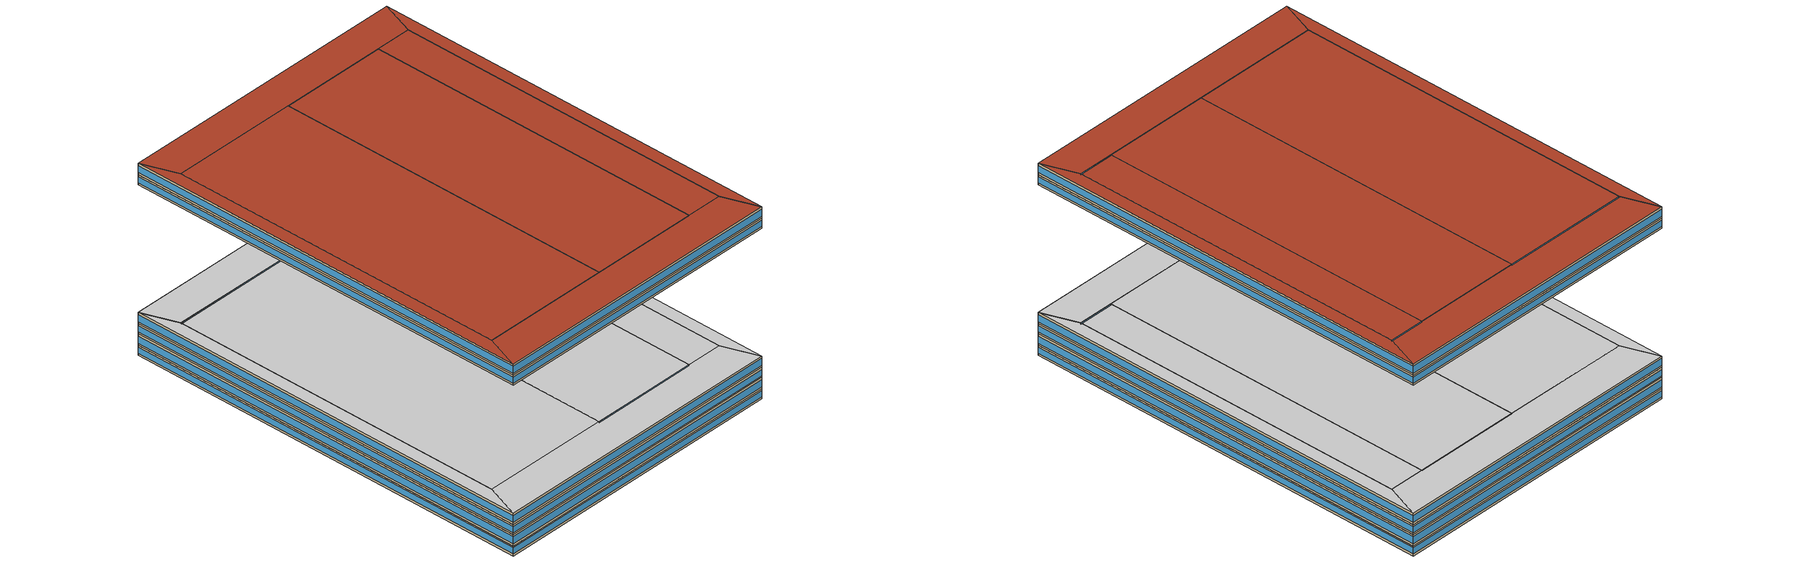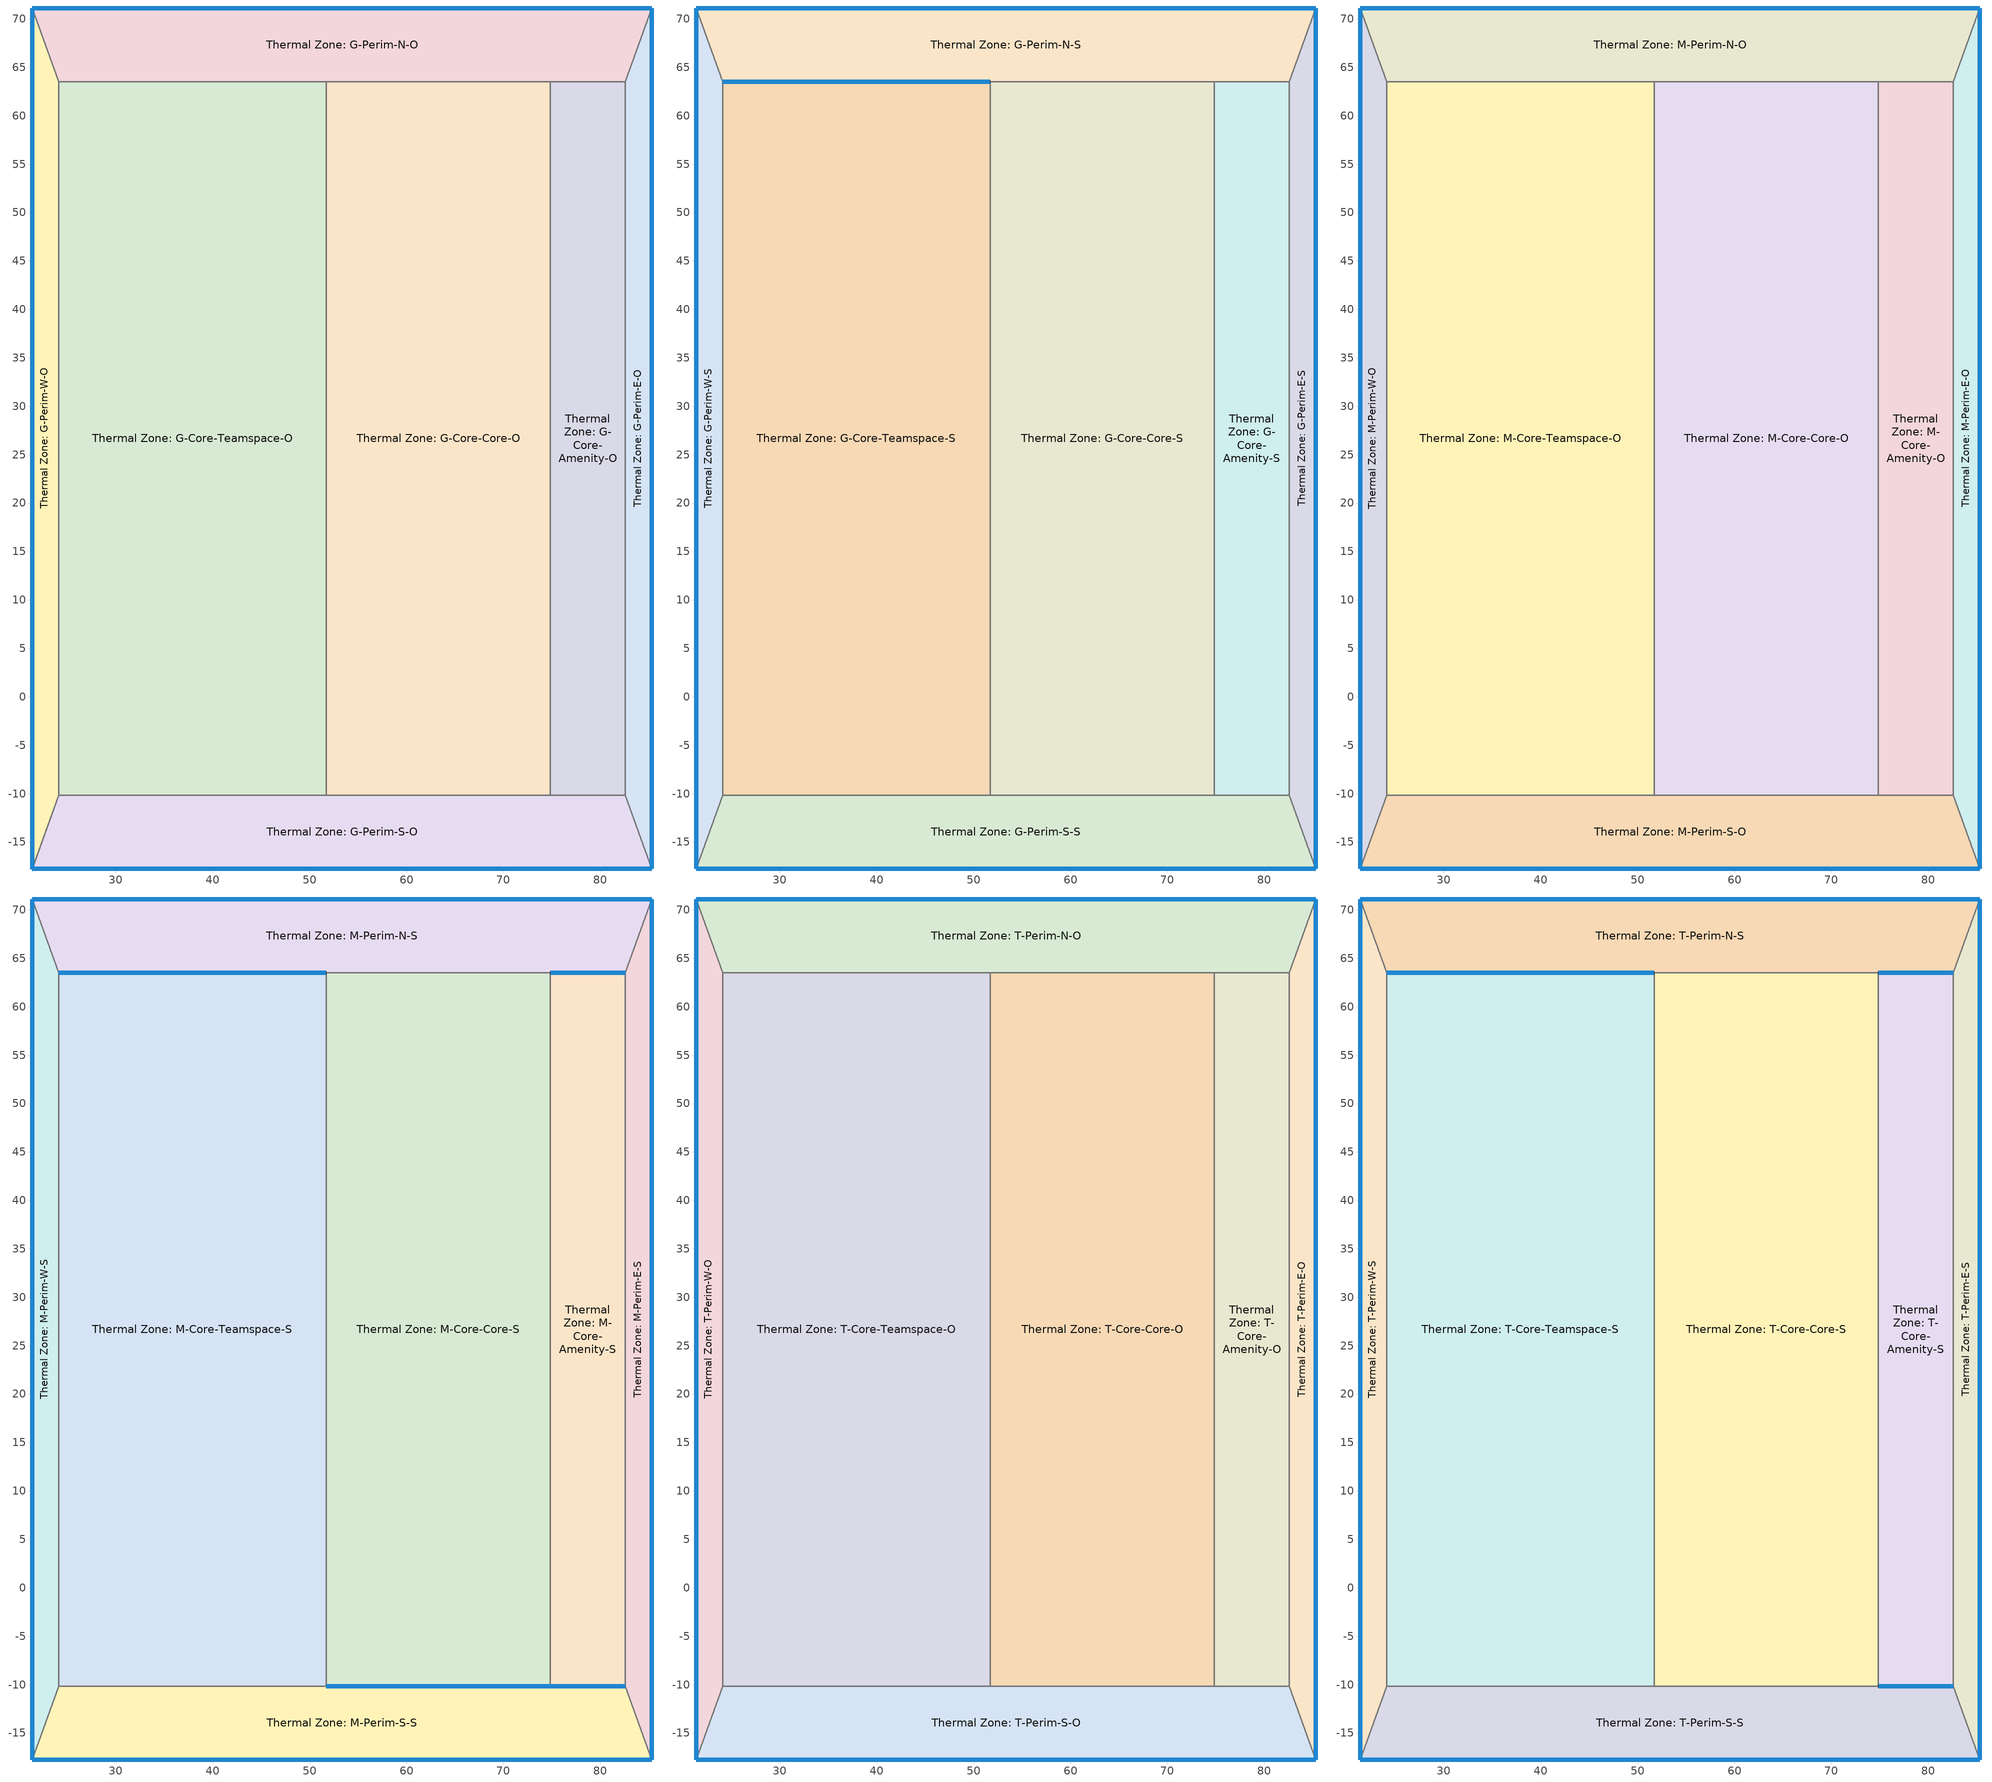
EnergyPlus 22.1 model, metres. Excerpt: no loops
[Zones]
Thermal Zone: G-Core-Amenity-O
 floor ground (ExtSlabCarpet 4in ClimateZone 1-8): 82.6,63.5 82.6,-10.16 74.86,-10.16 74.86,63.5 z0
 wall to Thermal Zone: G-Perim-N-O (Interior Wall): 82.6,63.5 74.86,63.5 z0:2.13
 wall to Thermal Zone: G-Perim-E-O (Interior Wall): 82.6,-10.16 82.6,63.5 z0:2.13
 wall to Thermal Zone: G-Perim-S-O (Interior Wall): 74.86,-10.16 82.6,-10.16 z0:2.13
 wall to Thermal Zone: G-Core-Core-O (Interior Wall): 74.86,63.5 74.86,-10.16 z0:2.13
Thermal Zone: G-Core-Core-O
 floor ground (ExtSlabCarpet 4in ClimateZone 1-8): 74.86,63.5 74.86,-10.16 51.69,-10.16 51.69,63.5 z0
 wall to Thermal Zone: G-Perim-S-O (Interior Wall): 51.69,-10.16 74.86,-10.16 z0:2.13
 wall to Thermal Zone: G-Core-Teamspace-O (Interior Wall): 51.69,63.5 51.69,-10.16 z0:2.13
 wall to Thermal Zone: G-Perim-N-O (Interior Wall): 74.86,63.5 51.69,63.5 z0:2.13
Thermal Zone: G-Core-Teamspace-O
 floor ground (ExtSlabCarpet 4in ClimateZone 1-8): 51.69,63.5 51.69,-10.16 24.08,-10.16 24.08,63.5 z0
 wall to Thermal Zone: G-Perim-S-O (Interior Wall): 24.08,-10.16 51.69,-10.16 z0:2.13
 wall to Thermal Zone: G-Perim-W-O (Interior Wall): 24.08,63.5 24.08,-10.16 z0:2.13
 wall to Thermal Zone: G-Perim-N-O (Interior Wall): 51.69,63.5 24.08,63.5 z0:2.13
Thermal Zone: G-Perim-E-O
 floor ground (ExtSlabCarpet 4in ClimateZone 1-8): 85.34,71.12 85.34,-17.78 82.6,-10.16 82.6,63.5 z0
 wall outside (NewConstruction_RSI_2.466_Rvalue_14.000): 85.34,-17.78 85.34,71.12 z0:2.13
 wall to Thermal Zone: G-Perim-S-O (Interior Wall): 82.6,-10.16 85.34,-17.78 z0:2.13
 wall to Thermal Zone: G-Perim-N-O (Interior Wall): 85.34,71.12 82.6,63.5 z0:2.13
 window (Glazing_ufactor_2.044_shgc_0.320): 85.34,-17.74 85.34,71.08 z0.43:1.71
Thermal Zone: G-Perim-N-O
 floor ground (ExtSlabCarpet 4in ClimateZone 1-8): 85.34,71.12 82.6,63.5 24.08,63.5 21.34,71.12 z0
 wall outside (NewConstruction_RSI_2.466_Rvalue_14.000): 85.34,71.12 21.34,71.12 z0:2.13
 wall to Thermal Zone: G-Perim-W-O (Interior Wall): 21.34,71.12 24.08,63.5 z0:2.13
 window (Glazing_ufactor_2.044_shgc_0.320): 85.31,71.12 21.37,71.12 z0.43:1.71
Thermal Zone: G-Perim-S-O
 floor ground (ExtSlabCarpet 4in ClimateZone 1-8): 82.6,-10.16 85.34,-17.78 21.34,-17.78 24.08,-10.16 z0
 wall outside (NewConstruction_RSI_2.466_Rvalue_14.000): 21.34,-17.78 85.34,-17.78 z0:2.13
 wall to Thermal Zone: G-Perim-W-O (Interior Wall): 24.08,-10.16 21.34,-17.78 z0:2.13
 window (Glazing_ufactor_2.044_shgc_0.320): 21.37,-17.78 85.31,-17.78 z0.43:1.71
Thermal Zone: G-Perim-W-O
 floor ground (ExtSlabCarpet 4in ClimateZone 1-8): 21.34,71.12 24.08,63.5 24.08,-10.16 21.34,-17.78 z0
 wall outside (NewConstruction_RSI_2.466_Rvalue_14.000): 21.34,71.12 21.34,-17.78 z0:2.13
 window (Glazing_ufactor_2.044_shgc_0.320): 21.34,71.08 21.34,-17.74 z0.43:1.71
Thermal Zone: G-Core-Amenity-S
 floor to Thermal Zone: G-Core-Amenity-O (Interior Floor_Air): 82.6,63.5 82.6,-10.16 74.86,-10.16 74.86,63.5 z2.13
 wall to Thermal Zone: G-Perim-S-S (Interior Wall): 74.86,-10.16 82.6,-10.16 z4.27:4.57; 74.86,-10.16 82.6,-10.16 z2.13:4.27
 wall to Thermal Zone: G-Perim-N-S (Interior Wall): 82.6,63.5 74.86,63.5 z2.13:4.27; 82.6,63.5 74.86,63.5 z4.27:4.57
 wall to Thermal Zone: G-Perim-E-S (Interior Wall): 82.6,-10.16 82.6,63.5 z2.13:4.57
 wall to Thermal Zone: G-Core-Core-S (Interior Wall): 74.86,63.5 74.86,-10.16 z2.13:4.57
 ceiling adiabatic (Interior Ceiling): 82.6,-10.16 82.6,63.5 74.86,63.5 74.86,-10.16 z4.57
Thermal Zone: G-Core-Core-S
 floor to Thermal Zone: G-Core-Core-O (Interior Floor_Air): 74.86,63.5 74.86,-10.16 51.69,-10.16 51.69,63.5 z2.13
 wall to Thermal Zone: G-Perim-S-S (Interior Wall): 51.69,-10.16 74.86,-10.16 z2.13:4.27
 wall to Thermal Zone: G-Core-Teamspace-S (Interior Wall): 51.69,63.5 51.69,-10.16 z2.13:4.57
 wall to Thermal Zone: G-Perim-N-S (Interior Wall): 74.86,63.5 51.69,63.5 z2.13:4.27
 ceiling adiabatic (Interior Ceiling): 74.86,-10.16 74.86,63.5 51.69,63.5 51.69,-10.16 z4.57
Thermal Zone: G-Core-Teamspace-S
 floor to Thermal Zone: G-Core-Teamspace-O (Interior Floor_Air): 51.69,63.5 51.69,-10.16 24.08,-10.16 24.08,63.5 z2.13
 wall outside (NewConstruction_RSI_2.466_Rvalue_14.000): 51.69,63.5 24.08,63.5 z4.27:4.57
 wall to Thermal Zone: G-Perim-S-S (Interior Wall): 24.08,-10.16 51.69,-10.16 z2.13:4.27
 wall to Thermal Zone: G-Perim-W-S (Interior Wall): 24.08,63.5 24.08,-10.16 z2.13:4.57
 wall to Thermal Zone: G-Perim-N-S (Interior Wall): 51.69,63.5 24.08,63.5 z2.13:4.27
 window (Glazing_ufactor_2.044_shgc_0.320): 51.68,63.5 24.09,63.5 z4.33:4.51
 ceiling adiabatic (Interior Ceiling): 51.69,-10.16 51.69,63.5 24.08,63.5 24.08,-10.16 z4.57
Thermal Zone: G-Perim-E-S
 floor to Thermal Zone: G-Perim-E-O (Interior Floor_Air): 85.34,71.12 85.34,-17.78 82.6,-10.16 82.6,63.5 z2.13
 wall outside (NewConstruction_RSI_2.466_Rvalue_14.000): 85.34,-17.78 85.34,71.12 z2.13:4.57
 wall to Thermal Zone: G-Perim-S-S (Interior Wall): 82.6,-10.16 85.34,-17.78 z2.13:4.57
 wall to Thermal Zone: G-Perim-N-S (Interior Wall): 85.34,71.12 82.6,63.5 z2.13:4.57
 window (Glazing_ufactor_2.044_shgc_0.320): 85.34,-17.74 85.34,71.08 z2.62:4.08
 ceiling adiabatic (Interior Ceiling): 85.34,-17.78 85.34,71.12 82.6,63.5 82.6,-10.16 z4.57
Thermal Zone: G-Perim-N-S
 floor to Thermal Zone: G-Perim-N-O (Interior Floor_Air): 85.34,71.12 82.6,63.5 24.08,63.5 21.34,71.12 z2.13
 wall outside (NewConstruction_RSI_2.466_Rvalue_14.000): 85.34,71.12 21.34,71.12 z2.13:4.57
 wall to Thermal Zone: G-Perim-W-S (Interior Wall): 21.34,71.12 24.08,63.5 z2.13:4.57
 window (Glazing_ufactor_2.044_shgc_0.320): 85.31,71.12 21.37,71.12 z2.62:4.08
 ceiling adiabatic (Interior Ceiling): 82.6,63.5 85.34,71.12 21.34,71.12 24.08,63.5 z4.57
Thermal Zone: G-Perim-S-S
 floor to Thermal Zone: G-Perim-S-O (Interior Floor_Air): 82.6,-10.16 85.34,-17.78 21.34,-17.78 24.08,-10.16 z2.13
 wall outside (NewConstruction_RSI_2.466_Rvalue_14.000): 21.34,-17.78 85.34,-17.78 z2.13:4.57
 wall to Thermal Zone: G-Perim-W-S (Interior Wall): 24.08,-10.16 21.34,-17.78 z2.13:4.57
 window (Glazing_ufactor_2.044_shgc_0.320): 21.37,-17.78 85.31,-17.78 z2.62:4.08
 ceiling adiabatic (Interior Ceiling): 85.34,-17.78 82.6,-10.16 24.08,-10.16 21.34,-17.78 z4.57
Thermal Zone: G-Perim-W-S
 floor to Thermal Zone: G-Perim-W-O (Interior Floor_Air): 21.34,71.12 24.08,63.5 24.08,-10.16 21.34,-17.78 z2.13
 wall outside (NewConstruction_RSI_2.466_Rvalue_14.000): 21.34,71.12 21.34,-17.78 z2.13:4.57
 window (Glazing_ufactor_2.044_shgc_0.320): 21.34,71.08 21.34,-17.74 z2.62:4.08
 ceiling adiabatic (Interior Ceiling): 21.34,-17.78 24.08,-10.16 24.08,63.5 21.34,71.12 z4.57
Thermal Zone: M-Core-Amenity-O
 floor adiabatic (Interior Floor): 82.6,63.5 82.6,-10.16 74.86,-10.16 74.86,63.5 z4.57
 wall to Thermal Zone: M-Perim-N-O (Interior Wall): 82.6,63.5 74.86,63.5 z4.57:6.71
 wall to Thermal Zone: M-Perim-E-O (Interior Wall): 82.6,-10.16 82.6,63.5 z4.57:6.71
 wall to Thermal Zone: M-Perim-S-O (Interior Wall): 74.86,-10.16 82.6,-10.16 z4.57:6.71
 wall to Thermal Zone: M-Core-Core-O (Interior Wall): 74.86,63.5 74.86,-10.16 z4.57:6.71
Thermal Zone: M-Core-Core-O
 floor adiabatic (Interior Floor): 74.86,63.5 74.86,-10.16 51.69,-10.16 51.69,63.5 z4.57
 wall to Thermal Zone: M-Perim-S-O (Interior Wall): 51.69,-10.16 74.86,-10.16 z4.57:6.71
 wall to Thermal Zone: M-Core-Teamspace-O (Interior Wall): 51.69,63.5 51.69,-10.16 z4.57:6.71
 wall to Thermal Zone: M-Perim-N-O (Interior Wall): 74.86,63.5 51.69,63.5 z4.57:6.71
Thermal Zone: M-Core-Teamspace-O
 floor adiabatic (Interior Floor): 51.69,63.5 51.69,-10.16 24.08,-10.16 24.08,63.5 z4.57
 wall to Thermal Zone: M-Perim-S-O (Interior Wall): 24.08,-10.16 51.69,-10.16 z4.57:6.71
 wall to Thermal Zone: M-Perim-W-O (Interior Wall): 24.08,63.5 24.08,-10.16 z4.57:6.71
 wall to Thermal Zone: M-Perim-N-O (Interior Wall): 51.69,63.5 24.08,63.5 z4.57:6.71
Thermal Zone: M-Perim-E-O
 floor adiabatic (Interior Floor): 85.34,71.12 85.34,-17.78 82.6,-10.16 82.6,63.5 z4.57
 wall outside (NewConstruction_RSI_2.466_Rvalue_14.000): 85.34,-17.78 85.34,71.12 z4.57:6.71
 wall to Thermal Zone: M-Perim-S-O (Interior Wall): 82.6,-10.16 85.34,-17.78 z4.57:6.71
 wall to Thermal Zone: M-Perim-N-O (Interior Wall): 85.34,71.12 82.6,63.5 z4.57:6.71
 window (Glazing_ufactor_2.044_shgc_0.320): 85.34,-17.74 85.34,71.08 z5:6.28
Thermal Zone: M-Perim-N-O
 floor adiabatic (Interior Floor): 85.34,71.12 82.6,63.5 24.08,63.5 21.34,71.12 z4.57
 wall outside (NewConstruction_RSI_2.466_Rvalue_14.000): 85.34,71.12 21.34,71.12 z4.57:6.71
 wall to Thermal Zone: M-Perim-W-O (Interior Wall): 21.34,71.12 24.08,63.5 z4.57:6.71
 window (Glazing_ufactor_2.044_shgc_0.320): 85.31,71.12 21.37,71.12 z5:6.28
Thermal Zone: M-Perim-S-O
 floor adiabatic (Interior Floor): 82.6,-10.16 85.34,-17.78 21.34,-17.78 24.08,-10.16 z4.57
 wall outside (NewConstruction_RSI_2.466_Rvalue_14.000): 21.34,-17.78 85.34,-17.78 z4.57:6.71
 wall to Thermal Zone: M-Perim-W-O (Interior Wall): 24.08,-10.16 21.34,-17.78 z4.57:6.71
 window (Glazing_ufactor_2.044_shgc_0.320): 21.37,-17.78 85.31,-17.78 z5:6.28
Thermal Zone: M-Perim-W-O
 floor adiabatic (Interior Floor): 21.34,71.12 24.08,63.5 24.08,-10.16 21.34,-17.78 z4.57
 wall outside (NewConstruction_RSI_2.466_Rvalue_14.000): 21.34,71.12 21.34,-17.78 z4.57:6.71
 window (Glazing_ufactor_2.044_shgc_0.320): 21.34,71.08 21.34,-17.74 z5:6.28
Thermal Zone: M-Core-Amenity-S
 floor to Thermal Zone: M-Core-Amenity-O (Interior Floor_Air): 82.6,63.5 82.6,-10.16 74.86,-10.16 74.86,63.5 z6.71
 wall to Thermal Zone: M-Perim-N-S (Interior Wall): 82.6,63.5 74.86,63.5 z6.71:8.84
 wall to Thermal Zone: M-Perim-E-S (Interior Wall): 82.6,-10.16 82.6,63.5 z6.71:9.14
 wall to Thermal Zone: M-Perim-S-S (Interior Wall): 74.86,-10.16 82.6,-10.16 z6.71:8.84
 wall to Thermal Zone: M-Core-Core-S (Interior Wall): 74.86,63.5 74.86,-10.16 z6.71:9.14
 ceiling adiabatic (Interior Ceiling): 82.6,-10.16 82.6,63.5 74.86,63.5 74.86,-10.16 z9.14
Thermal Zone: M-Core-Core-S
 floor to Thermal Zone: M-Core-Core-O (Interior Floor_Air): 74.86,63.5 74.86,-10.16 51.69,-10.16 51.69,63.5 z6.71
 wall outside (NewConstruction_RSI_2.466_Rvalue_14.000): 51.69,-10.16 74.86,-10.16 z8.84:9.14
 wall to Thermal Zone: M-Perim-S-S (Interior Wall): 51.69,-10.16 74.86,-10.16 z6.71:8.84
 wall to Thermal Zone: M-Core-Teamspace-S (Interior Wall): 51.69,63.5 51.69,-10.16 z6.71:9.14
 wall to Thermal Zone: M-Perim-N-S (Interior Wall): 74.86,63.5 51.69,63.5 z6.71:8.84; 74.86,63.5 51.69,63.5 z8.84:9.14
 window (Glazing_ufactor_2.044_shgc_0.320): 51.71,-10.16 74.85,-10.16 z8.9:9.08
 ceiling adiabatic (Interior Ceiling): 74.86,-10.16 74.86,63.5 51.69,63.5 51.69,-10.16 z9.14
Thermal Zone: M-Core-Teamspace-S
 floor to Thermal Zone: M-Core-Teamspace-O (Interior Floor_Air): 51.69,63.5 51.69,-10.16 24.08,-10.16 24.08,63.5 z6.71
 wall to Thermal Zone: M-Perim-N-S (Interior Wall): 51.69,63.5 24.08,63.5 z6.71:8.84
 wall to Thermal Zone: M-Perim-W-S (Interior Wall): 24.08,63.5 24.08,-10.16 z6.71:9.14
 wall to Thermal Zone: M-Perim-S-S (Interior Wall): 24.08,-10.16 51.69,-10.16 z6.71:8.84
 ceiling adiabatic (Interior Ceiling): 51.69,-10.16 51.69,63.5 24.08,63.5 24.08,-10.16 z9.14
Thermal Zone: M-Perim-E-S
 floor to Thermal Zone: M-Perim-E-O (Interior Floor_Air): 85.34,71.12 85.34,-17.78 82.6,-10.16 82.6,63.5 z6.71
 wall outside (NewConstruction_RSI_2.466_Rvalue_14.000): 85.34,-17.78 85.34,71.12 z6.71:9.14
 wall to Thermal Zone: M-Perim-S-S (Interior Wall): 82.6,-10.16 85.34,-17.78 z6.71:9.14
 wall to Thermal Zone: M-Perim-N-S (Interior Wall): 85.34,71.12 82.6,63.5 z6.71:9.14
 window (Glazing_ufactor_2.044_shgc_0.320): 85.34,-17.74 85.34,71.08 z7.19:8.66
 ceiling adiabatic (Interior Ceiling): 85.34,-17.78 85.34,71.12 82.6,63.5 82.6,-10.16 z9.14
Thermal Zone: M-Perim-N-S
 floor to Thermal Zone: M-Perim-N-O (Interior Floor_Air): 85.34,71.12 82.6,63.5 24.08,63.5 21.34,71.12 z6.71
 wall outside (NewConstruction_RSI_2.466_Rvalue_14.000): 85.34,71.12 21.34,71.12 z6.71:9.14; 74.86,63.5 82.6,63.5 / 24.08,63.5 51.69,63.5 z8.84:9.14
 wall to Thermal Zone: M-Perim-W-S (Interior Wall): 21.34,71.12 24.08,63.5 z6.71:9.14
 window (Glazing_ufactor_2.044_shgc_0.320): 85.31,71.12 21.37,71.12 z7.19:8.66; 74.87,63.5 82.6,63.5 / 24.09,63.5 51.68,63.5 z8.9:9.08
 ceiling adiabatic (Interior Ceiling): 82.6,63.5 85.34,71.12 21.34,71.12 24.08,63.5 z9.14
Thermal Zone: M-Perim-S-S
 floor to Thermal Zone: M-Perim-S-O (Interior Floor_Air): 82.6,-10.16 85.34,-17.78 21.34,-17.78 24.08,-10.16 z6.71
 wall outside (NewConstruction_RSI_2.466_Rvalue_14.000): 82.6,-10.16 74.86,-10.16 z8.84:9.14; 21.34,-17.78 85.34,-17.78 z6.71:9.14
 wall to Thermal Zone: M-Perim-W-S (Interior Wall): 24.08,-10.16 21.34,-17.78 z6.71:9.14
 window (Glazing_ufactor_2.044_shgc_0.320): 82.6,-10.16 74.87,-10.16 z8.9:9.08; 21.37,-17.78 85.31,-17.78 z7.19:8.66
 ceiling adiabatic (Interior Ceiling): 85.34,-17.78 82.6,-10.16 24.08,-10.16 21.34,-17.78 z9.14
Thermal Zone: M-Perim-W-S
 floor to Thermal Zone: M-Perim-W-O (Interior Floor_Air): 21.34,71.12 24.08,63.5 24.08,-10.16 21.34,-17.78 z6.71
 wall outside (NewConstruction_RSI_2.466_Rvalue_14.000): 21.34,71.12 21.34,-17.78 z6.71:9.14
 window (Glazing_ufactor_2.044_shgc_0.320): 21.34,71.08 21.34,-17.74 z7.19:8.66
 ceiling adiabatic (Interior Ceiling): 21.34,-17.78 24.08,-10.16 24.08,63.5 21.34,71.12 z9.14
Thermal Zone: T-Core-Amenity-O
 floor adiabatic (Interior Floor): 82.6,63.5 82.6,-10.16 74.86,-10.16 74.86,63.5 z36.58
 wall to Thermal Zone: T-Perim-N-O (Interior Wall): 82.6,63.5 74.86,63.5 z36.58:38.71
 wall to Thermal Zone: T-Perim-E-O (Interior Wall): 82.6,-10.16 82.6,63.5 z36.58:38.71
 wall to Thermal Zone: T-Perim-S-O (Interior Wall): 74.86,-10.16 82.6,-10.16 z36.58:38.71
 wall to Thermal Zone: T-Core-Core-O (Interior Wall): 74.86,63.5 74.86,-10.16 z36.58:38.71
Thermal Zone: T-Core-Core-O
 floor adiabatic (Interior Floor): 74.86,63.5 74.86,-10.16 51.69,-10.16 51.69,63.5 z36.58
 wall to Thermal Zone: T-Perim-S-O (Interior Wall): 51.69,-10.16 74.86,-10.16 z36.58:38.71
 wall to Thermal Zone: T-Core-Teamspace-O (Interior Wall): 51.69,63.5 51.69,-10.16 z36.58:38.71
 wall to Thermal Zone: T-Perim-N-O (Interior Wall): 74.86,63.5 51.69,63.5 z36.58:38.71
Thermal Zone: T-Core-Teamspace-O
 floor adiabatic (Interior Floor): 51.69,63.5 51.69,-10.16 24.08,-10.16 24.08,63.5 z36.58
 wall to Thermal Zone: T-Perim-S-O (Interior Wall): 24.08,-10.16 51.69,-10.16 z36.58:38.71
 wall to Thermal Zone: T-Perim-W-O (Interior Wall): 24.08,63.5 24.08,-10.16 z36.58:38.71
 wall to Thermal Zone: T-Perim-N-O (Interior Wall): 51.69,63.5 24.08,63.5 z36.58:38.71
Thermal Zone: T-Perim-E-O
 floor adiabatic (Interior Floor): 85.34,71.12 85.34,-17.78 82.6,-10.16 82.6,63.5 z36.58
 wall outside (NewConstruction_RSI_2.466_Rvalue_14.000): 85.34,-17.78 85.34,71.12 z36.58:38.71
 wall to Thermal Zone: T-Perim-S-O (Interior Wall): 82.6,-10.16 85.34,-17.78 z36.58:38.71
 wall to Thermal Zone: T-Perim-N-O (Interior Wall): 85.34,71.12 82.6,63.5 z36.58:38.71
 window (Glazing_ufactor_2.044_shgc_0.320): 85.34,-17.74 85.34,71.08 z37:38.28
Thermal Zone: T-Perim-N-O
 floor adiabatic (Interior Floor): 85.34,71.12 82.6,63.5 24.08,63.5 21.34,71.12 z36.58
 wall outside (NewConstruction_RSI_2.466_Rvalue_14.000): 85.34,71.12 21.34,71.12 z36.58:38.71
 wall to Thermal Zone: T-Perim-W-O (Interior Wall): 21.34,71.12 24.08,63.5 z36.58:38.71
 window (Glazing_ufactor_2.044_shgc_0.320): 85.31,71.12 21.37,71.12 z37:38.28
Thermal Zone: T-Perim-S-O
 floor adiabatic (Interior Floor): 82.6,-10.16 85.34,-17.78 21.34,-17.78 24.08,-10.16 z36.58
 wall outside (NewConstruction_RSI_2.466_Rvalue_14.000): 21.34,-17.78 85.34,-17.78 z36.58:38.71
 wall to Thermal Zone: T-Perim-W-O (Interior Wall): 24.08,-10.16 21.34,-17.78 z36.58:38.71
 window (Glazing_ufactor_2.044_shgc_0.320): 21.37,-17.78 85.31,-17.78 z37:38.28
Thermal Zone: T-Perim-W-O
 floor adiabatic (Interior Floor): 21.34,71.12 24.08,63.5 24.08,-10.16 21.34,-17.78 z36.58
 wall outside (NewConstruction_RSI_2.466_Rvalue_14.000): 21.34,71.12 21.34,-17.78 z36.58:38.71
 window (Glazing_ufactor_2.044_shgc_0.320): 21.34,71.08 21.34,-17.74 z37:38.28
Thermal Zone: T-Core-Amenity-S
 floor to Thermal Zone: T-Core-Amenity-O (Interior Floor_Air): 82.6,63.5 82.6,-10.16 74.86,-10.16 74.86,63.5 z38.71
 wall outside (NewConstruction_RSI_2.466_Rvalue_14.000): 82.6,63.5 74.86,63.5 z40.84:41.15
 wall to Thermal Zone: T-Perim-N-S (Interior Wall): 82.6,63.5 74.86,63.5 z38.71:40.84
 wall to Thermal Zone: T-Perim-E-S (Interior Wall): 82.6,-10.16 82.6,63.5 z38.71:41.15
 wall to Thermal Zone: T-Perim-S-S (Interior Wall): 74.86,-10.16 82.6,-10.16 z38.71:40.84
 wall to Thermal Zone: T-Core-Core-S (Interior Wall): 74.86,63.5 74.86,-10.16 z38.71:41.15
 window (Glazing_ufactor_2.044_shgc_0.320): 82.6,63.5 74.87,63.5 z40.9:41.09
 roof outside (NewRoof_RSI_5.459_Rvalue_31.000): 82.6,-10.16 82.6,63.5 74.86,63.5 74.86,-10.16 z41.15
Thermal Zone: T-Core-Core-S
 floor to Thermal Zone: T-Core-Core-O (Interior Floor_Air): 74.86,63.5 74.86,-10.16 51.69,-10.16 51.69,63.5 z38.71
 wall to Thermal Zone: T-Perim-S-S (Interior Wall): 51.69,-10.16 74.86,-10.16 z38.71:40.84; 51.69,-10.16 74.86,-10.16 z40.84:41.15
 wall to Thermal Zone: T-Core-Teamspace-S (Interior Wall): 51.69,63.5 51.69,-10.16 z38.71:41.15
 wall to Thermal Zone: T-Perim-N-S (Interior Wall): 74.86,63.5 51.69,63.5 z38.71:40.84; 74.86,63.5 51.69,63.5 z40.84:41.15
 roof outside (NewRoof_RSI_5.459_Rvalue_31.000): 74.86,-10.16 74.86,63.5 51.69,63.5 51.69,-10.16 z41.15
Thermal Zone: T-Core-Teamspace-S
 floor to Thermal Zone: T-Core-Teamspace-O (Interior Floor_Air): 51.69,63.5 51.69,-10.16 24.08,-10.16 24.08,63.5 z38.71
 wall outside (NewConstruction_RSI_2.466_Rvalue_14.000): 51.69,63.5 24.08,63.5 z40.84:41.15
 wall to Thermal Zone: T-Perim-N-S (Interior Wall): 51.69,63.5 24.08,63.5 z38.71:40.84
 wall to Thermal Zone: T-Perim-W-S (Interior Wall): 24.08,63.5 24.08,-10.16 z38.71:41.15
 wall to Thermal Zone: T-Perim-S-S (Interior Wall): 24.08,-10.16 51.69,-10.16 z38.71:40.84; 24.08,-10.16 51.69,-10.16 z40.84:41.15
 window (Glazing_ufactor_2.044_shgc_0.320): 51.68,63.5 24.09,63.5 z40.9:41.09
 roof outside (NewRoof_RSI_5.459_Rvalue_31.000): 51.69,-10.16 51.69,63.5 24.08,63.5 24.08,-10.16 z41.15
Thermal Zone: T-Perim-E-S
 floor to Thermal Zone: T-Perim-E-O (Interior Floor_Air): 85.34,71.12 85.34,-17.78 82.6,-10.16 82.6,63.5 z38.71
 wall outside (NewConstruction_RSI_2.466_Rvalue_14.000): 85.34,-17.78 85.34,71.12 z38.71:41.15
 wall to Thermal Zone: T-Perim-S-S (Interior Wall): 82.6,-10.16 85.34,-17.78 z38.71:41.15
 wall to Thermal Zone: T-Perim-N-S (Interior Wall): 85.34,71.12 82.6,63.5 z38.71:41.15
 window (Glazing_ufactor_2.044_shgc_0.320): 85.34,-17.74 85.34,71.08 z39.2:40.66
 roof outside (NewRoof_RSI_5.459_Rvalue_31.000): 85.34,-17.78 85.34,71.12 82.6,63.5 82.6,-10.16 z41.15
Thermal Zone: T-Perim-N-S
 floor to Thermal Zone: T-Perim-N-O (Interior Floor_Air): 85.34,71.12 82.6,63.5 24.08,63.5 21.34,71.12 z38.71
 wall outside (NewConstruction_RSI_2.466_Rvalue_14.000): 85.34,71.12 21.34,71.12 z38.71:41.15
 wall to Thermal Zone: T-Perim-W-S (Interior Wall): 21.34,71.12 24.08,63.5 z38.71:41.15
 window (Glazing_ufactor_2.044_shgc_0.320): 85.31,71.12 21.37,71.12 z39.2:40.66
 roof outside (NewRoof_RSI_5.459_Rvalue_31.000): 82.6,63.5 85.34,71.12 21.34,71.12 24.08,63.5 z41.15
Thermal Zone: T-Perim-S-S
 floor to Thermal Zone: T-Perim-S-O (Interior Floor_Air): 82.6,-10.16 85.34,-17.78 21.34,-17.78 24.08,-10.16 z38.71
 wall outside (NewConstruction_RSI_2.466_Rvalue_14.000): 82.6,-10.16 74.86,-10.16 z40.84:41.15; 21.34,-17.78 85.34,-17.78 z38.71:41.15
 wall to Thermal Zone: T-Perim-W-S (Interior Wall): 24.08,-10.16 21.34,-17.78 z38.71:41.15
 window (Glazing_ufactor_2.044_shgc_0.320): 82.6,-10.16 74.87,-10.16 z40.9:41.09; 21.37,-17.78 85.31,-17.78 z39.2:40.66
 roof outside (NewRoof_RSI_5.459_Rvalue_31.000): 85.34,-17.78 82.6,-10.16 24.08,-10.16 21.34,-17.78 z41.15
Thermal Zone: T-Perim-W-S
 floor to Thermal Zone: T-Perim-W-O (Interior Floor_Air): 21.34,71.12 24.08,63.5 24.08,-10.16 21.34,-17.78 z38.71
 wall outside (NewConstruction_RSI_2.466_Rvalue_14.000): 21.34,71.12 21.34,-17.78 z38.71:41.15
 window (Glazing_ufactor_2.044_shgc_0.320): 21.34,71.08 21.34,-17.74 z39.2:40.66
 roof outside (NewRoof_RSI_5.459_Rvalue_31.000): 21.34,-17.78 24.08,-10.16 24.08,63.5 21.34,71.12 z41.15
[Building]
Building 1: North Axis=0
[SITE:LOCATION]
Mountain View-Moffett Federal Field: Latitude=37.4; Longitude=-122.05; Time Zone=-8; Elevation=12
[SIZINGPERIOD:DESIGNDAY] Day of Month=21; DryBulb Temperature Range Modifier Type=DefaultMultipliers; Humidity Condition Type=Wetbulb; Barometric Pressure=101288; Rain Indicator=No; Snow Indicator=No; Daylight Saving Time Indicator=No; Solar Model Indicator=ASHRAEClearSky; Begin Environment Reset Mode=FullResetAtBeginEnvironment
Name | Month | Day Type | Maximum DryBulb Temperature | Daily DryBulb Temperature Range | Wetbulb or DewPoint at Maximum DryBulb | Wind Speed | Wind Direction | Sky Clearness
Mountain View-Moffett Federal Field Heating Design Day 99.6% Condns DB | 12 | WinterDesignDay | 2.5 | 0 | 2.5 | 0.6 | 140 | 0
Mountain View-Moffett Federal Field Jan 2% Condns DB=>MCWB (0.2% Condns DB=>MWB) | 1 | SummerDesignDay | 15.8 | 7.5 | 11.4 | 3.2 | 315 | 1
Mountain View-Moffett Federal Field Feb 2% Condns DB=>MCWB (0.2% Condns DB=>MWB) | 2 | SummerDesignDay | 19.058 | 9.5 | 13.3 | 2.5 | 338 | 1
Mountain View-Moffett Federal Field Mar 2% Condns DB=>MCWB (0.2% Condns DB=>MWB) | 3 | SummerDesignDay | 24.8 | 9.9 | 16.9 | 3.1 | 341 | 1
Mountain View-Moffett Federal Field Apr 2% Condns DB=>MCWB (0.2% Condns DB=>MWB) | 4 | SummerDesignDay | 26.358 | 9.9 | 15.4 | 4.3 | 351 | 1
Mountain View-Moffett Federal Field May 2% Condns DB=>MCWB (0.2% Condns DB=>MWB) | 5 | SummerDesignDay | 22.6 | 8.8 | 16 | 5.6 | 345 | 1
Mountain View-Moffett Federal Field Jun 2% Condns DB=>MCWB (0.2% Condns DB=>MWB) | 6 | SummerDesignDay | 27 | 10.5 | 18.9 | 6.1 | 345 | 1
Mountain View-Moffett Federal Field Jul 2% Condns DB=>MCWB (0.2% Condns DB=>MWB) | 7 | SummerDesignDay | 28.9 | 8.8 | 21.4 | 4.8 | 340 | 1
Mountain View-Moffett Federal Field Aug 2% Condns DB=>MCWB (0.2% Condns DB=>MWB) | 8 | SummerDesignDay | 29 | 10.1 | 20.3 | 4.8 | 344 | 1
Mountain View-Moffett Federal Field Sep 2% Condns DB=>MCWB (0.2% Condns DB=>MWB) | 9 | SummerDesignDay | 34 | 11 | 19.5 | 4.1 | 340 | 1
Mountain View-Moffett Federal Field Oct 2% Condns DB=>MCWB (0.2% Condns DB=>MWB) | 10 | SummerDesignDay | 28 | 10.7 | 16 | 2.5 | 0 | 1
Mountain View-Moffett Federal Field Nov 2% Condns DB=>MCWB (0.2% Condns DB=>MWB) | 11 | SummerDesignDay | 19.8 | 8.6 | 12.7 | 2.9 | 351 | 1
Mountain View-Moffett Federal Field Dec 2% Condns DB=>MCWB (0.2% Condns DB=>MWB) | 12 | SummerDesignDay | 17.6 | 7.9 | 12.8 | 2.7 | 349 | 1
[Material] Thermal Absorptance=0.9
Name | Roughness | Thickness | Conductivity | Density | Specific Heat | Solar Absorptance | Visible Absorptance
1/2IN Gypsum | Smooth | 0.01271 | 0.16 | 784.9 | 830 | 0.92 | 0.92
F16 Acoustic tile | MediumSmooth | 0.0191 | 0.06 | 368 | 590 | 0.3 | 0.3
G01a 19mm gypsum board | MediumSmooth | 0.019 | 0.16 | 800 | 1090 | 0.4 | 0.4
M11 100mm lightweight concrete | MediumRough | 0.1016 | 0.53 | 1280 | 840 | 0.5 | 0.5
MAT-CC05 4 HW CONCRETE 1 | Rough | 0.1016 | 1.311 | 2240 | 836.8 | 0.85 | 0.85
[MATERIAL] Thermal Absorptance=0.9; Solar Absorptance=0.7
Name | Roughness | Thickness | Conductivity | Density | Specific Heat | Visible Absorptance
Wall Insulation [39]_asRSI:2.466 | MediumRough | 0.0910595 | 0.045 | 265 | 836.8 | 0.7
Roof Membrane | VeryRough | 0.0095 | 0.16 | 1121 | 1460 | 0.7
Roof Insulation [24]_asRSI:5.459 | MediumRough | 0.2646 | 0.049 | 265 | 836.8 | 0.7
Metal Decking | MediumSmooth | 0.001524 | 45.01 | 7680 | 418.4 | 0.3
[Material:NoMass] Thermal Absorptance=0.9
Name | Roughness | Thermal Resistance | Solar Absorptance | Visible Absorptance
CP02 CARPET PAD 2 | Smooth | 0.1 | 0.8 | 0.8
MAT-SHEATH | Rough | 0.36256 | 0.7 | 0.7
[Material:AirGap]
Name | Thermal Resistance
F04 Wall air space resistance | 0.15
F05 Ceiling air space resistance | 0.18
[WINDOWMATERIAL:SIMPLEGLAZINGSYSTEM]
Glass_ufactor_2.044_shgc_0.320: UFactor=2.04418; Solar Heat Gain Coefficient=0.32
[Construction]
ExtSlabCarpet 4in ClimateZone 1-8: MAT-CC05 4 HW CONCRETE 1, CP02 CARPET PAD 2
Interior Ceiling: M11 100mm lightweight concrete, F05 Ceiling air space resistance, F16 Acoustic tile
Interior Floor: F16 Acoustic tile, F05 Ceiling air space resistance, M11 100mm lightweight concrete
Interior Floor_Air: F16 Acoustic tile
Interior Wall: G01a 19mm gypsum board, F04 Wall air space resistance, G01a 19mm gypsum board
InternalMass_Conc: MAT-CC05 4 HW CONCRETE 1
[CONSTRUCTION]
Glazing_ufactor_2.044_shgc_0.320: Glass_ufactor_2.044_shgc_0.320
NewConstruction_RSI_2.466_Rvalue_14.000: MAT-SHEATH, Wall Insulation [39]_asRSI:2.466, 1/2IN Gypsum
NewRoof_RSI_5.459_Rvalue_31.000: Roof Membrane, Roof Insulation [24]_asRSI:5.459, Metal Decking
[Zone]
Name | Multiplier | Part of Total Floor Area
Thermal Zone: G-Core-Amenity-O; Thermal Zone: G-Core-Core-O; Thermal Zone: G-Core-Teamspace-O; Thermal Zone: G-Perim-E-O; Thermal Zone: G-Perim-N-O; Thermal Zone: G-Perim-S-O; Thermal Zone: G-Perim-W-O; Thermal Zone: T-Core-Amenity-O; Thermal Zone: T-Core-Core-O; Thermal Zone: T-Core-Teamspace-O; Thermal Zone: T-Perim-E-O; Thermal Zone: T-Perim-N-O; Thermal Zone: T-Perim-S-O; Thermal Zone: T-Perim-W-O | 1 | Yes
Thermal Zone: G-Core-Amenity-S; Thermal Zone: G-Core-Core-S; Thermal Zone: G-Core-Teamspace-S; Thermal Zone: G-Perim-E-S; Thermal Zone: G-Perim-N-S; Thermal Zone: G-Perim-S-S; Thermal Zone: G-Perim-W-S; Thermal Zone: T-Core-Amenity-S; Thermal Zone: T-Core-Core-S; Thermal Zone: T-Core-Teamspace-S; Thermal Zone: T-Perim-E-S; Thermal Zone: T-Perim-N-S; Thermal Zone: T-Perim-S-S; Thermal Zone: T-Perim-W-S | 1 | No
Thermal Zone: M-Core-Amenity-O; Thermal Zone: M-Core-Core-O; Thermal Zone: M-Core-Teamspace-O; Thermal Zone: M-Perim-E-O; Thermal Zone: M-Perim-N-O; Thermal Zone: M-Perim-S-O; Thermal Zone: M-Perim-W-O | 6 | Yes
Thermal Zone: M-Core-Amenity-S; Thermal Zone: M-Core-Core-S; Thermal Zone: M-Core-Teamspace-S; Thermal Zone: M-Perim-E-S; Thermal Zone: M-Perim-N-S; Thermal Zone: M-Perim-S-S; Thermal Zone: M-Perim-W-S | 6 | No
[InternalMass] Construction=InternalMass_Conc
Name | Zone or ZoneList | Surface Area
Internal Mass 3 | Thermal Zone: G-Core-Amenity-S | 0.0028491
Internal Mass 4 | Thermal Zone: G-Core-Core-S | 0.00853384
Internal Mass 6 | Thermal Zone: G-Core-Teamspace-S | 0.0101706
Internal Mass 8 | Thermal Zone: G-Perim-E-S | 0.00111484
Internal Mass 10 | Thermal Zone: G-Perim-N-S | 0.00233419
Internal Mass 12 | Thermal Zone: G-Perim-S-S | 0.00233419
Internal Mass 14 | Thermal Zone: G-Perim-W-S | 0.00111484
Internal Mass 16 | Thermal Zone: M-Core-Amenity-S | 0.0028491
Internal Mass 18 | Thermal Zone: M-Core-Core-S | 0.00853384
Internal Mass 20 | Thermal Zone: M-Core-Teamspace-S | 0.0101706
Internal Mass 22 | Thermal Zone: M-Perim-E-S | 0.00111484
Internal Mass 24 | Thermal Zone: M-Perim-N-S | 0.00233419
Internal Mass 26 | Thermal Zone: M-Perim-S-S | 0.00233419
Internal Mass 28 | Thermal Zone: M-Perim-W-S | 0.00111484
Internal Mass 30 | Thermal Zone: T-Core-Amenity-S | 0.0028491
Internal Mass 32 | Thermal Zone: T-Core-Core-S | 0.00853384
Internal Mass 34 | Thermal Zone: T-Core-Teamspace-S | 0.0101706
Internal Mass 36 | Thermal Zone: T-Perim-E-S | 0.00111484
Internal Mass 38 | Thermal Zone: T-Perim-N-S | 0.00233419
Internal Mass 40 | Thermal Zone: T-Perim-S-S | 0.00233419
Internal Mass 42 | Thermal Zone: T-Perim-W-S | 0.00111484
[SHADING:OVERHANG:PROJECTION] Height above Window or Door=0; Tilt Angle from WindowDoor=90; Depth as Fraction of WindowDoor Height=0.001
Name | Window or Door
Shading:Overhang:Projection on Surface 286 window | Surface 286 window
Shading:Overhang:Projection on Surface 40 window | Surface 40 window
Shading:Overhang:Projection on Surface 68 window | Surface 68 window
Shading:Overhang:Projection on Surface 121 window | Surface 121 window
Shading:Overhang:Projection on Surface 162 window | Surface 162 window
Shading:Overhang:Projection on Surface 129 window | Surface 129 window
Shading:Overhang:Projection on Surface 293 window | Surface 293 window
Shading:Overhang:Projection on Surface 292 window | Surface 292 window
Shading:Overhang:Projection on Surface 239 window | Surface 239 window
Shading:Overhang:Projection on Surface 274 window | Surface 274 window
Shading:Overhang:Projection on Surface 247 window | Surface 247 window
Shading:Overhang:Projection on Surface 16 window | Surface 16 window
Shading:Overhang:Projection on Surface 48 window | Surface 48 window
Shading:Overhang:Projection on Surface 115 window | Surface 115 window
Shading:Overhang:Projection on Surface 109 window | Surface 109 window
Shading:Overhang:Projection on Surface 256 window | Surface 256 window
Shading:Overhang:Projection on Surface 191 window | Surface 191 window
Shading:Overhang:Projection on Surface 2 window | Surface 2 window
Shading:Overhang:Projection on Surface 54 window | Surface 54 window
Shading:Overhang:Projection on Surface 289 window | Surface 289 window
Shading:Overhang:Projection on Surface 287 window | Surface 287 window
Shading:Overhang:Projection on Surface 288 window | Surface 288 window
Shading:Overhang:Projection on Surface 150 window | Surface 150 window
Shading:Overhang:Projection on Surface 131 window | Surface 131 window
Shading:Overhang:Projection on Surface 262 window | Surface 262 window
Shading:Overhang:Projection on Surface 249 window | Surface 249 window
Shading:Overhang:Projection on Surface 11 window | Surface 11 window
Shading:Overhang:Projection on Surface 83 window | Surface 83 window
Shading:Overhang:Projection on Surface 98 window | Surface 98 window
Shading:Overhang:Projection on Surface 171 window | Surface 171 window
Shading:Overhang:Projection on Surface 222 window | Surface 222 window
Shading:Overhang:Projection on Surface 219 window | Surface 219 window
[AirLoopHVAC:ReturnPlenum]
Name | Zone
Air Loop HVAC Return Plenum 5 | Thermal Zone: G-Perim-W-S
Air Loop HVAC Return Plenum 2 | Thermal Zone: G-Perim-E-S
Air Loop HVAC Return Plenum 17 | Thermal Zone: G-Core-Core-S
Air Loop HVAC Return Plenum 16 | Thermal Zone: G-Core-Amenity-S
Air Loop HVAC Return Plenum 3 | Thermal Zone: G-Perim-N-S
Air Loop HVAC Return Plenum 4 | Thermal Zone: G-Perim-S-S
Air Loop HVAC Return Plenum 1 | Thermal Zone: G-Core-Teamspace-S
Air Loop HVAC Return Plenum 10 | Thermal Zone: M-Perim-W-S
Air Loop HVAC Return Plenum 8 | Thermal Zone: M-Perim-N-S
Air Loop HVAC Return Plenum 18 | Thermal Zone: M-Core-Amenity-S
Air Loop HVAC Return Plenum 9 | Thermal Zone: M-Perim-S-S
Air Loop HVAC Return Plenum 19 | Thermal Zone: M-Core-Core-S
Air Loop HVAC Return Plenum 7 | Thermal Zone: M-Perim-E-S
Air Loop HVAC Return Plenum 6 | Thermal Zone: M-Core-Teamspace-S
Air Loop HVAC Return Plenum 11 | Thermal Zone: T-Core-Teamspace-S
Air Loop HVAC Return Plenum 21 | Thermal Zone: T-Core-Core-S
Air Loop HVAC Return Plenum 14 | Thermal Zone: T-Perim-S-S
Air Loop HVAC Return Plenum 20 | Thermal Zone: T-Core-Amenity-S
Air Loop HVAC Return Plenum 15 | Thermal Zone: T-Perim-W-S
Air Loop HVAC Return Plenum 12 | Thermal Zone: T-Perim-E-S
Air Loop HVAC Return Plenum 13 | Thermal Zone: T-Perim-N-S
[AvailabilityManager:Scheduled] Schedule=Always On Discrete
AHU-G Outdoor Air System Availability Manager; AHU-M Outdoor Air System Availability Manager; AHU-T Outdoor Air System Availability Manager
[AvailabilityManager:NightCycle] Applicability Schedule=Always On Discrete; Fan Schedule=Ventilation Schedule; Control Type=CycleOnAny; Thermostat Tolerance=1; Cycling Run Time Control Type=FixedRunTime; Cycling Run Time=3600
Availability Manager Night Cycle 1; Availability Manager Night Cycle 2; Availability Manager Night Cycle 3
[SetpointManager:Scheduled] Control Variable=Temperature; Schedule=DOAS Temperature Setpoint Schedule
Name | Setpoint Node or NodeList
Scheduled Deck Temp | AHU-G Supply Outlet Node
Scheduled Deck Temp 1 | AHU-M Supply Outlet Node
Scheduled Deck Temp 2 | AHU-T Supply Outlet Node
[SetpointManager:MixedAir] Control Variable=Temperature
Name | Setpoint Node or NodeList
AHU-G Post Heating Coil Node OS Default SPM | AHU-G Post Heating Coil Node
AHU-M Post Heating Coil Node OS Default SPM | AHU-M Post Heating Coil Node
AHU-T Post Heating Coil Node OS Default SPM | AHU-T Post Heating Coil Node
[Schedule:Day:Interval]
DOAS Temperature Setpoint Schedule All Days: No, 24:00, 16.6667
Ventilation Schedule Sat: No, 08:00, 0, 17:00, 1, 24:00, 0
Ventilation Schedule Summer Design Day; Ventilation Schedule Winter Design Day: No, 24:00, 1
Ventilation Schedule Sunday: No, 24:00, 0
Ventilation Schedule Weekday: No, 06:00, 0, 21:00, 1, 24:00, 0
[Schedule:Week:Daily]
DOAS Temperature Setpoint Schedule Week Rule - Jan1-Dec31: DOAS Temperature Setpoint Schedule All Days, DOAS Temperature Setpoint Schedule All Days, DOAS Temperature Setpoint Schedule All Days, DOAS Temperature Setpoint Schedule All Days, DOAS Temperature Setpoint Schedule All Days, DOAS Temperature Setpoint Schedule All Days, DOAS Temperature Setpoint Schedule All Days, DOAS Temperature Setpoint Schedule All Days, DOAS Temperature Setpoint Schedule All Days, DOAS Temperature Setpoint Schedule All Days, DOAS Temperature Setpoint Schedule All Days, DOAS Temperature Setpoint Schedule All Days
Ventilation Schedule Week Rule - Jan1-Dec31: Ventilation Schedule Sunday, Ventilation Schedule Weekday, Ventilation Schedule Weekday, Ventilation Schedule Weekday, Ventilation Schedule Weekday, Ventilation Schedule Weekday, Ventilation Schedule Sat, Ventilation Schedule Weekday, Ventilation Schedule Summer Design Day, Ventilation Schedule Winter Design Day, Ventilation Schedule Weekday, Ventilation Schedule Weekday
[Schedule:Year]
DOAS Temperature Setpoint Schedule: DOAS Temperature Setpoint Schedule Week Rule - Jan1-Dec31, 1, 1, 12, 31
Ventilation Schedule: Ventilation Schedule Week Rule - Jan1-Dec31, 1, 1, 12, 31
[Schedule:Constant]
Always On Discrete: Hourly Value=1
